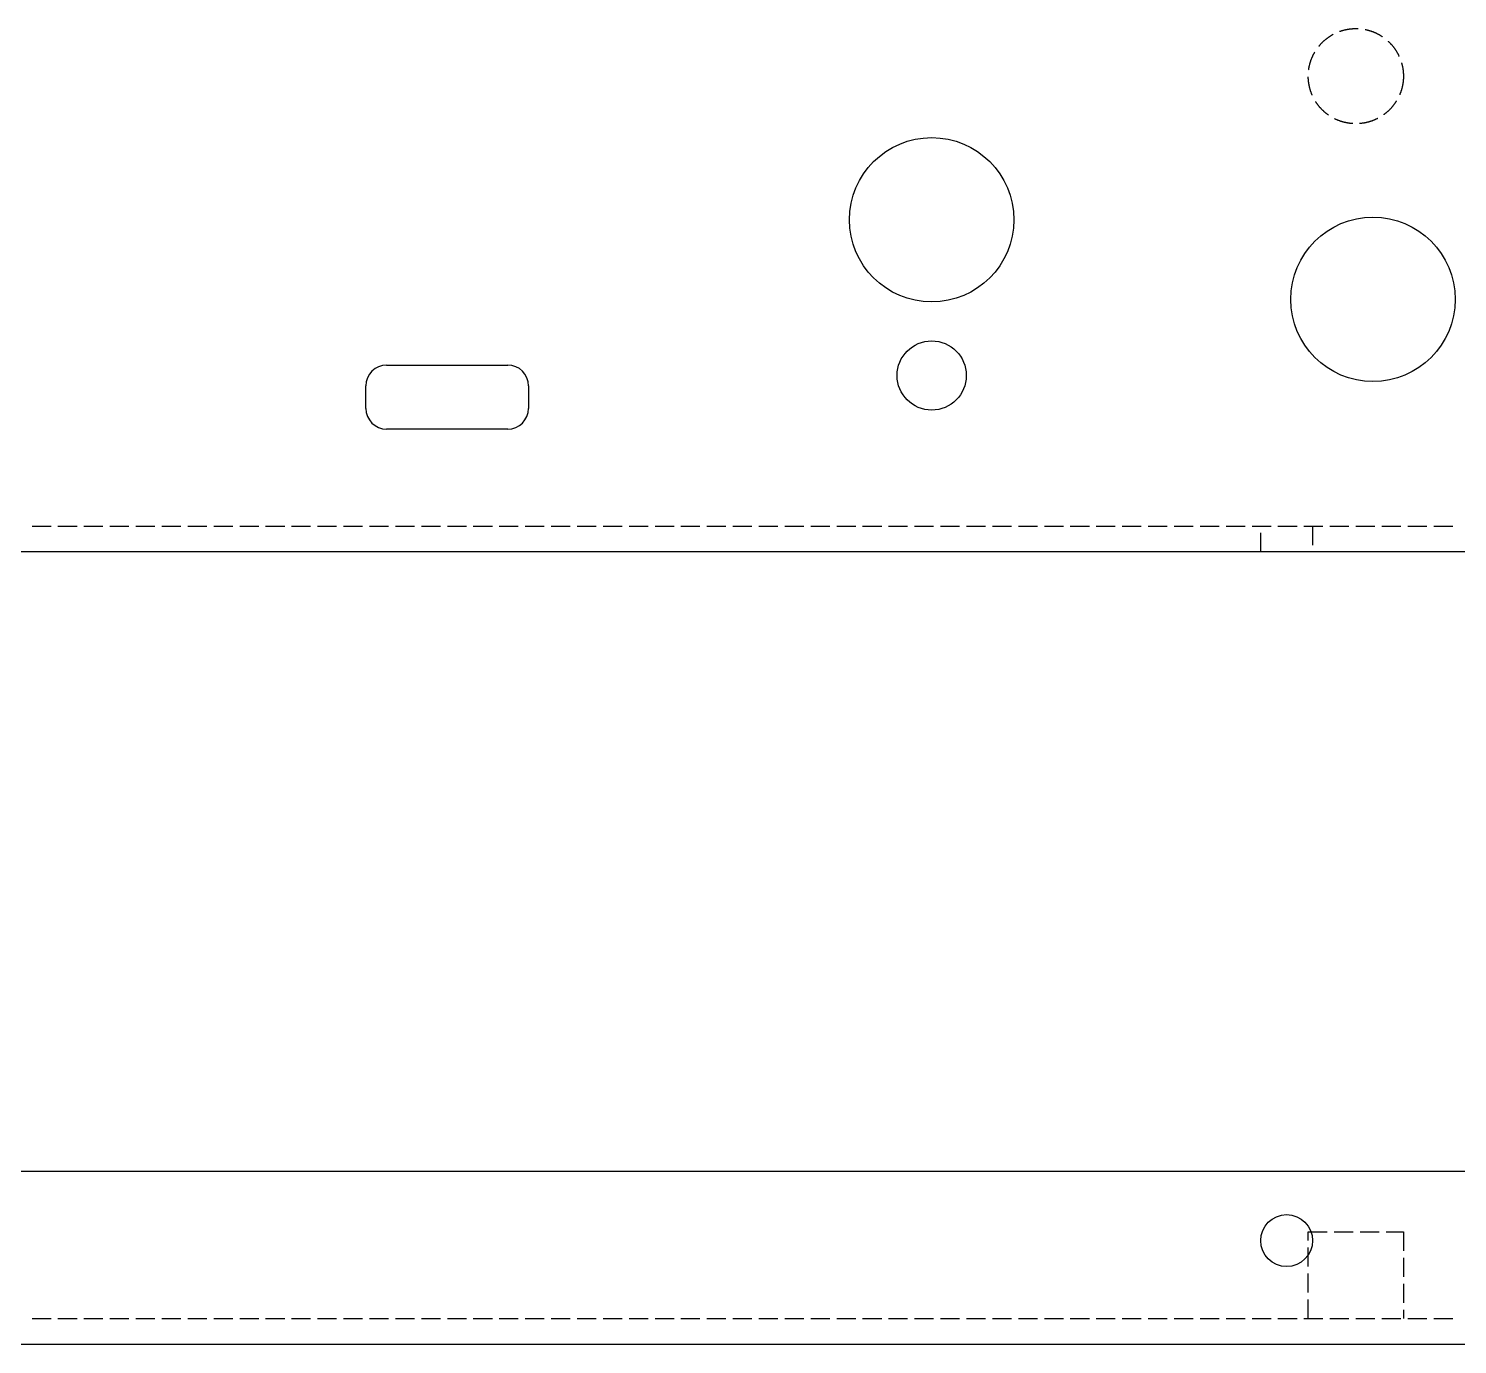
# Model space of a CAD drawing. Extents: x 142 to 462, y -212 to -11.
# Drawn here: x 224.6 to 307.2, y -212.1 to -136 of the extents above; entities that cross this region are included whole.
import ezdxf

# ---------------------------------------------------------------- set-up
doc = ezdxf.new("R2010")
doc.units = 0
doc.layers.add('BLACK', color=7, linetype='CONTINUOUS')

msp = doc.modelspace()

# ---------------------------------------------------------------- linework, layer by layer
at = {"layer": 'BLACK', "linetype": 'CONTINUOUS'}
for p, q in [((300.360254, -136.215551), (300.382843, -136.207448)), ((300.382843, -136.207448), (300.405502, -136.199544)), ((300.405502, -136.199544), (300.428229, -136.191837)), ((300.428229, -136.191837), (300.451023, -136.184329)), ((300.451023, -136.184329), (300.473881, -136.177019)), ((300.473881, -136.177019), (300.496802, -136.16991)), ((300.496802, -136.16991), (300.519784, -136.163001)), ((300.519784, -136.163001), (300.542825, -136.156293)), ((300.542825, -136.156293), (300.565925, -136.149786)), ((300.565925, -136.149786), (300.58908, -136.143481)), ((300.58908, -136.143481), (300.612289, -136.137378)), ((300.612289, -136.137378), (300.635551, -136.131478)), ((300.635551, -136.131478), (300.658863, -136.125782)), ((300.658863, -136.125782), (300.682224, -136.120289)), ((300.682224, -136.120289), (300.705632, -136.115)), ((300.705632, -136.115), (300.729085, -136.109915)), ((300.729085, -136.109915), (300.752582, -136.105035)), ((300.752582, -136.105035), (300.776121, -136.100361)), ((300.776121, -136.100361), (300.799699, -136.095892)), ((300.799699, -136.095892), (300.823316, -136.091629)), ((300.823316, -136.091629), (300.846969, -136.087573)), ((300.846969, -136.087573), (300.870656, -136.083722)), ((300.870656, -136.083722), (300.894376, -136.080079)), ((300.894376, -136.080079), (300.918127, -136.076643)), ((300.918127, -136.076643), (300.941907, -136.073414)), ((300.941907, -136.073414), (300.965714, -136.070393)), ((300.965714, -136.070393), (300.989547, -136.06758)), ((300.989547, -136.06758), (301.013403, -136.064975)), ((301.013403, -136.064975), (301.037282, -136.062578)), ((301.037282, -136.062578), (301.06118, -136.06039)), ((301.06118, -136.06039), (301.085096, -136.05841)), ((301.085096, -136.05841), (301.109029, -136.056639)), ((301.109029, -136.056639), (301.132976, -136.055077)), ((301.132976, -136.055077), (301.156936, -136.053724)), ((301.156936, -136.053724), (301.180907, -136.05258)), ((301.180907, -136.05258), (301.204887, -136.051645)), ((301.204887, -136.051645), (301.228874, -136.05092)), ((301.228874, -136.05092), (301.252867, -136.050404)), ((301.252867, -136.050404), (301.276863, -136.050097)), ((301.276863, -136.050097), (301.300861, -136.05)), ((301.300861, -136.05), (301.324859, -136.050112)), ((301.324859, -136.050112), (301.348855, -136.050434)), ((301.348855, -136.050434), (301.372848, -136.050965)), ((301.372848, -136.050965), (301.396834, -136.051705)), ((301.396834, -136.051705), (301.420814, -136.052655)), ((301.420814, -136.052655), (301.440869, -136.05361)), ((301.837449, -136.10303), (301.860964, -136.107822)), ((301.860964, -136.107822), (301.884436, -136.11282)), ((301.884436, -136.11282), (301.907863, -136.118023)), ((301.907863, -136.118023), (301.931244, -136.123429)), ((301.931244, -136.123429), (301.954577, -136.12904)), ((301.954577, -136.12904), (301.977861, -136.134854)), ((301.977861, -136.134854), (302.001092, -136.140871)), ((302.001092, -136.140871), (302.024271, -136.14709)), ((302.024271, -136.14709), (302.047394, -136.153511)), ((302.047394, -136.153511), (302.07046, -136.160134)), ((302.07046, -136.160134), (302.093468, -136.166958)), ((302.093468, -136.166958), (302.116415, -136.173983)), ((302.116415, -136.173983), (302.1393, -136.181207)), ((302.1393, -136.181207), (302.162121, -136.188631)), ((302.162121, -136.188631), (302.184876, -136.196254)), ((302.184876, -136.196254), (302.207564, -136.204075)), ((302.207564, -136.204075), (302.230183, -136.212094)), ((302.230183, -136.212094), (302.252731, -136.220309)), ((302.252731, -136.220309), (302.275207, -136.228722)), ((302.275207, -136.228722), (302.297608, -136.23733)), ((302.297608, -136.23733), (302.319933, -136.246133)), ((299.15579, -137.078123), (299.170897, -137.059477)), ((299.170897, -137.059477), (299.186167, -137.040963)), ((299.186167, -137.040963), (299.201598, -137.022584)), ((299.201598, -137.022584), (299.217188, -137.00434)), ((299.217188, -137.00434), (299.232938, -136.986232)), ((299.232938, -136.986232), (299.248844, -136.968263)), ((299.248844, -136.968263), (299.264907, -136.950433)), ((299.264907, -136.950433), (299.281125, -136.932745)), ((299.281125, -136.932745), (299.297496, -136.915198)), ((299.297496, -136.915198), (299.31402, -136.897795)), ((299.31402, -136.897795), (299.330696, -136.880536)), ((299.330696, -136.880536), (299.347521, -136.863424)), ((299.347521, -136.863424), (299.364495, -136.84646)), ((299.364495, -136.84646), (299.381616, -136.829644)), ((299.381616, -136.829644), (299.398884, -136.812978)), ((299.398884, -136.812978), (299.416296, -136.796463)), ((299.416296, -136.796463), (299.433851, -136.780102)), ((299.433851, -136.780102), (299.451549, -136.763893)), ((299.451549, -136.763893), (299.469388, -136.74784)), ((299.469388, -136.74784), (299.487366, -136.731944)), ((299.487366, -136.731944), (299.505482, -136.716204)), ((299.505482, -136.716204), (299.523734, -136.700624)), ((299.523734, -136.700624), (299.542122, -136.685203)), ((299.542122, -136.685203), (299.560644, -136.669943)), ((299.560644, -136.669943), (299.579298, -136.654846)), ((299.579298, -136.654846), (299.598084, -136.639912)), ((299.598084, -136.639912), (299.616999, -136.625142)), ((299.616999, -136.625142), (299.636042, -136.610538)), ((299.636042, -136.610538), (299.655211, -136.596101)), ((299.655211, -136.596101), (299.674506, -136.581832)), ((299.674506, -136.581832), (299.693925, -136.567731)), ((299.693925, -136.567731), (299.713466, -136.553801)), ((299.713466, -136.553801), (299.733128, -136.540041)), ((299.733128, -136.540041), (299.75291, -136.526454)), ((299.75291, -136.526454), (299.772809, -136.51304)), ((299.772809, -136.51304), (299.792824, -136.4998)), ((299.792824, -136.4998), (299.812954, -136.486735)), ((299.812954, -136.486735), (299.833198, -136.473846)), ((299.833198, -136.473846), (299.853553, -136.461135)), ((299.853553, -136.461135), (299.874018, -136.448601)), ((299.874018, -136.448601), (299.894592, -136.436247)), ((299.894592, -136.436247), (299.915273, -136.424073)), ((299.915273, -136.424073), (299.936059, -136.412079)), ((299.936059, -136.412079), (299.956949, -136.400268)), ((299.956949, -136.400268), (299.977942, -136.388639)), ((299.977942, -136.388639), (299.995582, -136.379051)), ((302.319933, -136.246133), (302.342181, -136.255131)), ((302.342181, -136.255131), (302.364349, -136.264322)), ((302.364349, -136.264322), (302.386436, -136.273707)), ((302.386436, -136.273707), (302.40844, -136.283284)), ((302.40844, -136.283284), (302.43036, -136.293053)), ((302.43036, -136.293053), (302.452194, -136.303012)), ((302.452194, -136.303012), (302.47394, -136.313162)), ((302.47394, -136.313162), (302.495597, -136.323501)), ((302.495597, -136.323501), (302.517163, -136.334029)), ((302.517163, -136.334029), (302.538636, -136.344744)), ((302.538636, -136.344744), (302.560015, -136.355647)), ((302.560015, -136.355647), (302.581297, -136.366735)), ((302.581297, -136.366735), (302.602483, -136.378009)), ((302.602483, -136.378009), (302.623569, -136.389468)), ((302.623569, -136.389468), (302.644554, -136.40111)), ((302.644554, -136.40111), (302.665437, -136.412934)), ((302.665437, -136.412934), (302.686215, -136.424941)), ((302.686215, -136.424941), (302.706889, -136.437128)), ((302.706889, -136.437128), (302.727455, -136.449495)), ((302.727455, -136.449495), (302.747912, -136.462041)), ((302.747912, -136.462041), (302.768259, -136.474766)), ((302.768259, -136.474766), (302.788495, -136.487667)), ((302.788495, -136.487667), (302.808617, -136.500745)), ((302.808617, -136.500745), (302.828624, -136.513997)), ((302.828624, -136.513997), (302.845273, -136.525218)), ((303.158667, -136.773215), (303.176283, -136.789512)), ((303.176283, -136.789512), (303.193756, -136.805962)), ((303.193756, -136.805962), (303.211085, -136.822564)), ((303.211085, -136.822564), (303.228268, -136.839316)), ((303.228268, -136.839316), (303.245305, -136.856218)), ((303.245305, -136.856218), (303.262193, -136.873268)), ((303.262193, -136.873268), (303.278932, -136.890464)), ((303.278932, -136.890464), (303.295521, -136.907806)), ((303.295521, -136.907806), (303.311957, -136.925292)), ((303.311957, -136.925292), (303.32824, -136.942921)), ((303.32824, -136.942921), (303.344369, -136.960691)), ((303.344369, -136.960691), (303.360342, -136.978601)), ((303.360342, -136.978601), (303.376158, -136.99665)), ((303.376158, -136.99665), (303.391816, -137.014837)), ((303.391816, -137.014837), (303.407314, -137.033159)), ((303.407314, -137.033159), (303.422652, -137.051616)), ((303.422652, -137.051616), (303.437829, -137.070206)), ((298.700034, -137.904077), (298.707952, -137.881422)), ((298.707952, -137.881422), (298.716066, -137.858838)), ((298.716066, -137.858838), (298.724378, -137.836325)), ((298.724378, -137.836325), (298.732885, -137.813885)), ((298.732885, -137.813885), (298.741589, -137.791521)), ((298.741589, -137.791521), (298.750486, -137.769233)), ((298.750486, -137.769233), (298.759579, -137.747024)), ((298.759579, -137.747024), (298.768864, -137.724895)), ((298.768864, -137.724895), (298.778342, -137.702848)), ((298.778342, -137.702848), (298.788013, -137.680884)), ((298.788013, -137.680884), (298.797874, -137.659006)), ((298.797874, -137.659006), (298.807927, -137.637214)), ((298.807927, -137.637214), (298.818169, -137.615511)), ((298.818169, -137.615511), (298.8286, -137.593899)), ((298.8286, -137.593899), (298.839219, -137.572378)), ((298.839219, -137.572378), (298.850025, -137.550951)), ((298.850025, -137.550951), (298.861019, -137.529618)), ((298.861019, -137.529618), (298.872197, -137.508383)), ((298.872197, -137.508383), (298.883561, -137.487246)), ((298.883561, -137.487246), (298.895109, -137.466209)), ((298.895109, -137.466209), (298.90684, -137.445273)), ((298.90684, -137.445273), (298.918753, -137.424441)), ((298.918753, -137.424441), (298.928859, -137.407092)), ((303.437829, -137.070206), (303.452843, -137.088928)), ((303.452843, -137.088928), (303.467692, -137.10778)), ((303.467692, -137.10778), (303.482377, -137.12676)), ((303.482377, -137.12676), (303.496895, -137.145869)), ((303.496895, -137.145869), (303.511247, -137.165103)), ((303.511247, -137.165103), (303.525429, -137.184462)), ((303.525429, -137.184462), (303.539443, -137.203944)), ((303.539443, -137.203944), (303.553286, -137.223547)), ((303.553286, -137.223547), (303.566957, -137.24327)), ((303.566957, -137.24327), (303.580455, -137.263112)), ((303.580455, -137.263112), (303.59378, -137.283071)), ((303.59378, -137.283071), (303.60693, -137.303146)), ((303.60693, -137.303146), (303.619905, -137.323334)), ((303.619905, -137.323334), (303.632703, -137.343635)), ((303.632703, -137.343635), (303.645323, -137.364047)), ((303.645323, -137.364047), (303.657764, -137.384568)), ((303.657764, -137.384568), (303.670026, -137.405197)), ((303.670026, -137.405197), (303.682108, -137.425933)), ((303.682108, -137.425933), (303.694008, -137.446772)), ((303.694008, -137.446772), (303.705726, -137.467715)), ((303.705726, -137.467715), (303.717261, -137.48876)), ((303.717261, -137.48876), (303.728611, -137.509904)), ((303.728611, -137.509904), (303.739777, -137.531146)), ((303.739777, -137.531146), (303.750757, -137.552486)), ((303.750757, -137.552486), (303.76155, -137.57392)), ((303.76155, -137.57392), (303.772155, -137.595447)), ((303.772155, -137.595447), (303.782573, -137.617066)), ((303.782573, -137.617066), (303.792801, -137.638776)), ((303.792801, -137.638776), (303.801213, -137.657006)), ((298.573611, -138.440412), (298.576853, -138.416634)), ((298.576853, -138.416634), (298.580302, -138.392885)), ((298.580302, -138.392885), (298.583958, -138.369167)), ((298.583958, -138.369167), (298.587821, -138.345482)), ((298.587821, -138.345482), (298.591891, -138.321831)), ((298.591891, -138.321831), (298.596167, -138.298217)), ((298.596167, -138.298217), (298.600649, -138.274641)), ((298.600649, -138.274641), (298.605336, -138.251105)), ((298.605336, -138.251105), (298.610228, -138.227611)), ((298.610228, -138.227611), (298.615326, -138.20416)), ((298.615326, -138.20416), (298.620628, -138.180755)), ((298.620628, -138.180755), (298.626134, -138.157397)), ((298.626134, -138.157397), (298.631843, -138.134088)), ((298.631843, -138.134088), (298.637756, -138.11083)), ((298.637756, -138.11083), (298.643871, -138.087624)), ((298.643871, -138.087624), (298.650189, -138.064472)), ((298.650189, -138.064472), (298.656708, -138.041376)), ((298.656708, -138.041376), (298.663429, -138.018338)), ((298.663429, -138.018338), (298.670351, -137.99536)), ((298.670351, -137.99536), (298.677473, -137.972443)), ((298.677473, -137.972443), (298.684794, -137.949589)), ((298.684794, -137.949589), (298.692315, -137.9268)), ((298.692315, -137.9268), (298.700034, -137.904077)), ((303.940468, -138.031607), (303.947073, -138.054679)), ((303.947073, -138.054679), (303.953476, -138.077807)), ((303.953476, -138.077807), (303.959678, -138.10099)), ((303.959678, -138.10099), (303.965676, -138.124226)), ((303.965676, -138.124226), (303.971472, -138.147514)), ((303.971472, -138.147514), (303.977064, -138.170852)), ((303.977064, -138.170852), (303.982453, -138.194237)), ((303.982453, -138.194237), (303.987637, -138.217669)), ((303.987637, -138.217669), (303.992616, -138.241145)), ((303.992616, -138.241145), (303.99739, -138.264663)), ((303.99739, -138.264663), (304.001959, -138.288223)), ((304.001959, -138.288223), (304.006322, -138.311821)), ((304.006322, -138.311821), (304.010479, -138.335456)), ((304.010479, -138.335456), (304.01443, -138.359127)), ((304.01443, -138.359127), (304.018174, -138.382831)), ((304.018174, -138.382831), (304.021711, -138.406567)), ((304.021711, -138.406567), (304.025041, -138.430334)), ((304.025041, -138.430334), (304.028163, -138.454128)), ((304.028163, -138.454128), (304.031077, -138.477948)), ((304.031077, -138.477948), (304.033784, -138.501793)), ((304.033784, -138.501793), (304.036282, -138.525661)), ((304.036282, -138.525661), (304.038572, -138.54955)), ((304.038572, -138.54955), (304.040653, -138.573458)), ((304.040653, -138.573458), (304.042526, -138.597383)), ((304.042526, -138.597383), (304.044189, -138.621323)), ((304.044189, -138.621323), (304.045644, -138.645277)), ((304.045644, -138.645277), (304.04689, -138.669243)), ((304.04689, -138.669243), (304.047926, -138.693219)), ((304.047926, -138.693219), (304.048753, -138.717203)), ((304.048753, -138.717203), (304.049371, -138.741193)), ((298.550643, -138.859453), (298.550282, -138.839378)), ((298.551266, -138.883443), (298.550643, -138.859453)), ((298.552099, -138.907427), (298.551266, -138.883443)), ((298.553141, -138.931402), (298.552099, -138.907427)), ((298.554392, -138.955368), (298.553141, -138.931402)), ((298.555853, -138.979321), (298.554392, -138.955368)), ((298.557522, -139.003261), (298.555853, -138.979321)), ((298.5594, -139.027186), (298.557522, -139.003261)), ((298.561487, -139.051093), (298.5594, -139.027186)), ((298.563783, -139.074982), (298.561487, -139.051093)), ((298.566287, -139.098849), (298.563783, -139.074982)), ((298.568999, -139.122693), (298.566287, -139.098849)), ((298.571918, -139.146513), (298.568999, -139.122693)), ((298.575046, -139.170307), (298.571918, -139.146513)), ((298.578381, -139.194072), (298.575046, -139.170307)), ((298.581924, -139.217807), (298.578381, -139.194072)), ((298.585674, -139.241511), (298.581924, -139.217807)), ((298.58963, -139.265181), (298.585674, -139.241511)), ((298.593792, -139.288815), (298.58963, -139.265181)), ((298.598161, -139.312412), (298.593792, -139.288815)), ((298.602735, -139.33597), (298.598161, -139.312412)), ((298.607515, -139.359488), (298.602735, -139.33597)), ((298.6125, -139.382962), (298.607515, -139.359488)), ((298.61769, -139.406393), (298.6125, -139.382962)), ((298.623084, -139.429777), (298.61769, -139.406393)), ((298.628681, -139.453113), (298.623084, -139.429777)), ((298.634483, -139.4764), (298.628681, -139.453113)), ((298.640487, -139.499635), (298.634483, -139.4764)), ((298.646693, -139.522816), (298.640487, -139.499635)), ((298.653102, -139.545943), (298.646693, -139.522816)), ((303.949984, -139.534906), (303.94347, -139.558003)), ((303.956296, -139.511752), (303.949984, -139.534906)), ((303.962406, -139.488545), (303.956296, -139.511752)), ((303.968313, -139.465285), (303.962406, -139.488545)), ((303.974017, -139.441975), (303.968313, -139.465285)), ((303.979518, -139.418615), (303.974017, -139.441975)), ((303.984814, -139.395209), (303.979518, -139.418615)), ((303.989906, -139.371757), (303.984814, -139.395209)), ((303.994793, -139.348262), (303.989906, -139.371757)), ((303.999475, -139.324725), (303.994793, -139.348262)), ((304.003951, -139.301148), (303.999475, -139.324725)), ((304.008221, -139.277532), (304.003951, -139.301148)), ((304.012285, -139.253881), (304.008221, -139.277532)), ((304.016143, -139.230195), (304.012285, -139.253881)), ((304.019794, -139.206476), (304.016143, -139.230195)), ((304.023237, -139.182726), (304.019794, -139.206476)), ((304.026473, -139.158947), (304.023237, -139.182726)), ((304.029502, -139.135141), (304.026473, -139.158947)), ((304.032323, -139.111309), (304.029502, -139.135141)), ((304.034935, -139.087453), (304.032323, -139.111309)), ((304.03734, -139.063576), (304.034935, -139.087453)), ((304.039535, -139.039678), (304.03734, -139.063576)), ((304.041523, -139.015763), (304.039535, -139.039678)), ((304.043301, -138.99183), (304.041523, -139.015763)), ((304.044871, -138.967883), (304.043301, -138.99183)), ((304.046231, -138.943924), (304.044871, -138.967883)), ((304.047383, -138.919953), (304.046231, -138.943924)), ((304.048325, -138.895974), (304.047383, -138.919953)), ((304.049058, -138.871987), (304.048325, -138.895974)), ((304.049581, -138.847994), (304.049058, -138.871987)), ((304.049371, -138.741193), (304.04978, -138.765188)), ((304.049895, -138.823998), (304.049581, -138.847994)), ((304.04978, -138.765188), (304.049979, -138.789185)), ((304.05, -138.8), (304.049895, -138.823998)), ((304.049979, -138.789185), (304.05, -138.8)), ((298.659712, -139.569013), (298.653102, -139.545943)), ((298.666524, -139.592024), (298.659712, -139.569013)), ((298.673536, -139.614975), (298.666524, -139.592024)), ((298.680747, -139.637864), (298.673536, -139.614975)), ((298.688159, -139.660689), (298.680747, -139.637864)), ((298.695769, -139.683449), (298.688159, -139.660689)), ((298.703578, -139.706141), (298.695769, -139.683449)), ((298.711584, -139.728764), (298.703578, -139.706141)), ((298.719788, -139.751317), (298.711584, -139.728764)), ((298.728187, -139.773797), (298.719788, -139.751317)), ((298.736783, -139.796203), (298.728187, -139.773797)), ((298.745574, -139.818533), (298.736783, -139.796203)), ((298.75456, -139.840785), (298.745574, -139.818533)), ((298.763739, -139.862959), (298.75456, -139.840785)), ((298.773112, -139.885051), (298.763739, -139.862959)), ((298.782677, -139.907061), (298.773112, -139.885051)), ((298.980442, -140.277211), (298.969719, -140.260237)), ((298.993421, -140.297396), (298.980442, -140.277211)), ((299.006576, -140.317468), (298.993421, -140.297396)), ((299.019906, -140.337423), (299.006576, -140.317468)), ((299.033409, -140.357262), (299.019906, -140.337423)), ((299.047085, -140.376982), (299.033409, -140.357262)), ((303.559468, -140.36758), (303.545702, -140.387237)), ((303.573061, -140.347803), (303.559468, -140.36758)), ((303.586482, -140.327908), (303.573061, -140.347803)), ((303.599728, -140.307896), (303.586482, -140.327908)), ((303.612799, -140.28777), (303.599728, -140.307896)), ((303.625694, -140.267531), (303.612799, -140.28777)), ((303.638412, -140.24718), (303.625694, -140.267531)), ((303.650952, -140.226719), (303.638412, -140.24718)), ((303.840669, -139.852379), (303.832918, -139.8709)), ((303.849756, -139.830168), (303.840669, -139.852379)), ((303.858648, -139.807878), (303.849756, -139.830168)), ((303.867346, -139.785512), (303.858648, -139.807878)), ((303.875849, -139.76307), (303.867346, -139.785512)), ((303.884155, -139.740555), (303.875849, -139.76307)), ((303.892264, -139.717969), (303.884155, -139.740555)), ((303.900176, -139.695312), (303.892264, -139.717969)), ((303.90789, -139.672588), (303.900176, -139.695312)), ((303.915405, -139.649797), (303.90789, -139.672588)), ((303.922722, -139.626941), (303.915405, -139.649797)), ((303.929838, -139.604022), (303.922722, -139.626941)), ((303.936754, -139.581042), (303.929838, -139.604022)), ((303.94347, -139.558003), (303.936754, -139.581042)), ((299.060932, -140.396582), (299.047085, -140.376982)), ((299.07495, -140.416061), (299.060932, -140.396582)), ((299.089137, -140.435416), (299.07495, -140.416061)), ((299.103493, -140.454647), (299.089137, -140.435416)), ((299.118016, -140.473752), (299.103493, -140.454647)), ((299.132705, -140.49273), (299.118016, -140.473752)), ((299.147559, -140.511578), (299.132705, -140.49273)), ((299.162578, -140.530296), (299.147559, -140.511578)), ((299.177758, -140.548883), (299.162578, -140.530296)), ((299.193101, -140.567336), (299.177758, -140.548883)), ((299.208604, -140.585655), (299.193101, -140.567336)), ((299.224266, -140.603837), (299.208604, -140.585655)), ((299.240086, -140.621883), (299.224266, -140.603837)), ((299.256064, -140.639789), (299.240086, -140.621883)), ((299.272196, -140.657556), (299.256064, -140.639789)), ((299.288484, -140.67518), (299.272196, -140.657556)), ((299.304924, -140.692663), (299.288484, -140.67518)), ((299.321516, -140.710001), (299.304924, -140.692663)), ((299.338259, -140.727193), (299.321516, -140.710001)), ((299.355152, -140.744239), (299.338259, -140.727193)), ((299.372192, -140.761137), (299.355152, -140.744239)), ((299.38938, -140.777885), (299.372192, -140.761137)), ((299.406713, -140.794483), (299.38938, -140.777885)), ((299.42419, -140.810929), (299.406713, -140.794483)), ((299.441809, -140.827222), (299.42419, -140.810929)), ((299.459571, -140.84336), (299.441809, -140.827222)), ((299.477472, -140.859343), (299.459571, -140.84336)), ((299.495513, -140.875169), (299.477472, -140.859343)), ((299.51369, -140.890837), (299.495513, -140.875169)), ((299.532004, -140.906345), (299.51369, -140.890837)), ((299.550453, -140.921694), (299.532004, -140.906345)), ((299.569034, -140.93688), (299.550453, -140.921694)), ((299.587748, -140.951904), (299.569034, -140.93688)), ((299.606592, -140.966764), (299.587748, -140.951904)), ((299.625564, -140.981459), (299.606592, -140.966764)), ((299.644665, -140.995988), (299.625564, -140.981459)), ((299.663891, -141.01035), (299.644665, -140.995988)), ((299.683242, -141.024544), (299.663891, -141.01035)), ((299.702716, -141.038568), (299.683242, -141.024544)), ((299.722312, -141.052421), (299.702716, -141.038568)), ((302.926015, -141.017786), (302.90978, -141.029599)), ((302.945306, -141.003512), (302.926015, -141.017786)), ((302.964473, -140.989071), (302.945306, -141.003512)), ((302.983512, -140.974462), (302.964473, -140.989071)), ((303.002424, -140.959688), (302.983512, -140.974462)), ((303.021206, -140.94475), (303.002424, -140.959688)), ((303.039856, -140.929648), (303.021206, -140.94475)), ((303.058374, -140.914384), (303.039856, -140.929648)), ((303.076759, -140.898959), (303.058374, -140.914384)), ((303.095008, -140.883374), (303.076759, -140.898959)), ((303.11312, -140.86763), (303.095008, -140.883374)), ((303.131094, -140.851729), (303.11312, -140.86763)), ((303.148929, -140.835672), (303.131094, -140.851729)), ((303.166623, -140.81946), (303.148929, -140.835672)), ((303.184175, -140.803094), (303.166623, -140.81946)), ((303.201583, -140.786575), (303.184175, -140.803094)), ((303.218847, -140.769905), (303.201583, -140.786575)), ((303.235964, -140.753086), (303.218847, -140.769905)), ((303.252934, -140.736117), (303.235964, -140.753086)), ((303.269755, -140.719001), (303.252934, -140.736117)), ((303.286426, -140.701739), (303.269755, -140.719001)), ((303.302946, -140.684332), (303.286426, -140.701739)), ((303.319314, -140.666781), (303.302946, -140.684332)), ((303.335527, -140.649088), (303.319314, -140.666781)), ((303.351586, -140.631255), (303.335527, -140.649088)), ((303.367488, -140.613282), (303.351586, -140.631255)), ((303.383233, -140.595171), (303.367488, -140.613282)), ((303.39882, -140.576923), (303.383233, -140.595171)), ((303.414246, -140.55854), (303.39882, -140.576923)), ((303.429512, -140.540023), (303.414246, -140.55854)), ((303.444615, -140.521374), (303.429512, -140.540023)), ((303.459555, -140.502593), (303.444615, -140.521374)), ((303.47433, -140.483683), (303.459555, -140.502593)), ((303.48894, -140.464644), (303.47433, -140.483683)), ((303.503384, -140.445479), (303.48894, -140.464644)), ((303.517659, -140.426188), (303.503384, -140.445479)), ((303.531766, -140.406774), (303.517659, -140.426188)), ((303.545702, -140.387237), (303.531766, -140.406774)), ((300.083416, -141.266257), (300.065443, -141.257309)), ((300.104985, -141.27678), (300.083416, -141.266257)), ((300.126644, -141.287114), (300.104985, -141.27678)), ((300.148392, -141.297258), (300.126644, -141.287114)), ((300.170229, -141.307213), (300.148392, -141.297258)), ((300.192151, -141.316976), (300.170229, -141.307213)), ((300.214158, -141.326548), (300.192151, -141.316976)), ((300.236247, -141.335928), (300.214158, -141.326548)), ((300.258417, -141.345114), (300.236247, -141.335928)), ((300.280667, -141.354107), (300.258417, -141.345114)), ((300.302994, -141.362905), (300.280667, -141.354107)), ((300.325398, -141.371507), (300.302994, -141.362905)), ((300.347875, -141.379914), (300.325398, -141.371507)), ((300.370425, -141.388125), (300.347875, -141.379914)), ((300.393046, -141.396138), (300.370425, -141.388125)), ((300.415736, -141.403954), (300.393046, -141.396138)), ((300.438493, -141.411571), (300.415736, -141.403954)), ((300.461316, -141.41899), (300.438493, -141.411571)), ((300.484202, -141.426209), (300.461316, -141.41899)), ((300.507151, -141.433228), (300.484202, -141.426209)), ((300.53016, -141.440047), (300.507151, -141.433228)), ((300.553228, -141.446664), (300.53016, -141.440047)), ((300.576353, -141.45308), (300.553228, -141.446664)), ((300.599532, -141.459294), (300.576353, -141.45308)), ((300.622765, -141.465305), (300.599532, -141.459294)), ((300.64605, -141.471114), (300.622765, -141.465305)), ((300.669385, -141.476719), (300.64605, -141.471114)), ((300.692767, -141.48212), (300.669385, -141.476719)), ((300.716196, -141.487317), (300.692767, -141.48212)), ((300.739669, -141.492309), (300.716196, -141.487317)), ((300.763185, -141.497096), (300.739669, -141.492309)), ((300.786742, -141.501678), (300.763185, -141.497096)), ((300.810337, -141.506054), (300.786742, -141.501678)), ((300.833971, -141.510224), (300.810337, -141.506054)), ((300.857639, -141.514188), (300.833971, -141.510224)), ((300.881341, -141.517945), (300.857639, -141.514188)), ((300.905076, -141.521495), (300.881341, -141.517945)), ((300.92884, -141.524838), (300.905076, -141.521495)), ((300.952632, -141.527973), (300.92884, -141.524838)), ((300.976451, -141.5309), (300.952632, -141.527973)), ((301.000295, -141.53362), (300.976451, -141.5309)), ((301.024161, -141.536131), (301.000295, -141.53362)), ((301.048049, -141.538434), (301.024161, -141.536131)), ((301.071956, -141.540528), (301.048049, -141.538434)), ((301.09588, -141.542414), (301.071956, -141.540528)), ((301.119819, -141.544091), (301.09588, -141.542414)), ((301.539464, -141.539554), (301.519456, -141.541229)), ((301.563361, -141.53736), (301.539464, -141.539554)), ((301.587239, -141.534958), (301.563361, -141.53736)), ((301.611095, -141.532347), (301.587239, -141.534958)), ((301.634927, -141.529528), (301.611095, -141.532347)), ((301.658734, -141.526501), (301.634927, -141.529528)), ((301.682513, -141.523267), (301.658734, -141.526501)), ((301.706263, -141.519825), (301.682513, -141.523267)), ((301.729982, -141.516177), (301.706263, -141.519825)), ((301.753669, -141.512321), (301.729982, -141.516177)), ((301.77732, -141.508259), (301.753669, -141.512321)), ((301.800936, -141.50399), (301.77732, -141.508259)), ((301.824513, -141.499516), (301.800936, -141.50399)), ((301.848051, -141.494836), (301.824513, -141.499516)), ((301.871547, -141.489951), (301.848051, -141.494836)), ((301.894999, -141.484861), (301.871547, -141.489951)), ((301.918406, -141.479566), (301.894999, -141.484861)), ((301.941765, -141.474068), (301.918406, -141.479566)), ((301.965076, -141.468365), (301.941765, -141.474068)), ((301.988337, -141.46246), (301.965076, -141.468365)), ((302.011544, -141.456352), (301.988337, -141.46246)), ((302.034698, -141.450041), (302.011544, -141.456352)), ((302.057796, -141.443529), (302.034698, -141.450041)), ((302.080836, -141.436815), (302.057796, -141.443529)), ((302.103816, -141.429901), (302.080836, -141.436815)), ((302.126736, -141.422786), (302.103816, -141.429901)), ((302.149592, -141.415472), (302.126736, -141.422786)), ((302.172384, -141.407958), (302.149592, -141.415472)), ((302.195109, -141.400246), (302.172384, -141.407958)), ((302.217766, -141.392336), (302.195109, -141.400246)), ((302.240353, -141.384228), (302.217766, -141.392336)), ((302.262869, -141.375924), (302.240353, -141.384228)), ((302.285311, -141.367423), (302.262869, -141.375924)), ((302.307678, -141.358727), (302.285311, -141.367423)), ((302.329968, -141.349836), (302.307678, -141.358727)), ((302.35218, -141.340751), (302.329968, -141.349836)), ((302.374312, -141.331472), (302.35218, -141.340751)), ((302.396362, -141.322001), (302.374312, -141.331472)), ((302.418329, -141.312338), (302.396362, -141.322001)), ((302.44021, -141.302483), (302.418329, -141.312338)), ((302.462005, -141.292437), (302.44021, -141.302483)), ((302.483711, -141.282202), (302.462005, -141.292437)), ((302.505327, -141.271778), (302.483711, -141.282202)), ((302.526851, -141.261166), (302.505327, -141.271778)), ((302.548282, -141.250366), (302.526851, -141.261166)), ((302.569618, -141.239379), (302.548282, -141.250366)), ((245.29, -155.5), (252.29, -155.5)), ((244.09, -158), (244.09, -156.7)), ((253.49, -156.7), (253.49, -158)), ((252.29, -159.2), (245.29, -159.2)), ((224.8, -164.8), (225.9, -164.8)), ((226.3, -164.8), (227.4, -164.8)), ((227.8, -164.8), (228.9, -164.8)), ((229.3, -164.8), (230.4, -164.8)), ((230.8, -164.8), (231.9, -164.8)), ((232.3, -164.8), (233.4, -164.8)), ((233.8, -164.8), (234.9, -164.8)), ((235.3, -164.8), (236.4, -164.8)), ((236.8, -164.8), (237.9, -164.8)), ((238.3, -164.8), (239.4, -164.8)), ((239.8, -164.8), (240.9, -164.8)), ((241.3, -164.8), (242.4, -164.8)), ((242.8, -164.8), (243.9, -164.8)), ((244.3, -164.8), (245.4, -164.8)), ((245.8, -164.8), (246.9, -164.8)), ((247.3, -164.8), (248.4, -164.8)), ((248.8, -164.8), (249.9, -164.8)), ((250.3, -164.8), (251.4, -164.8)), ((251.8, -164.8), (252.9, -164.8)), ((253.3, -164.8), (254.4, -164.8)), ((254.8, -164.8), (255.9, -164.8)), ((256.3, -164.8), (257.4, -164.8)), ((257.8, -164.8), (258.9, -164.8)), ((259.3, -164.8), (260.4, -164.8)), ((260.8, -164.8), (261.9, -164.8)), ((262.3, -164.8), (263.4, -164.8)), ((263.8, -164.8), (264.9, -164.8)), ((265.3, -164.8), (266.4, -164.8)), ((266.8, -164.8), (267.9, -164.8)), ((268.3, -164.8), (269.4, -164.8)), ((269.8, -164.8), (270.9, -164.8)), ((271.3, -164.8), (272.4, -164.8)), ((272.8, -164.8), (273.9, -164.8)), ((274.3, -164.8), (275.4, -164.8)), ((275.8, -164.8), (276.9, -164.8)), ((277.3, -164.8), (278.4, -164.8)), ((278.8, -164.8), (279.9, -164.8)), ((280.3, -164.8), (281.4, -164.8)), ((281.8, -164.8), (282.9, -164.8)), ((283.3, -164.8), (284.4, -164.8)), ((284.8, -164.8), (285.9, -164.8)), ((286.3, -164.8), (287.4, -164.8)), ((287.8, -164.8), (288.9, -164.8)), ((289.3, -164.8), (290.4, -164.8)), ((290.8, -164.8), (291.9, -164.8)), ((292.3, -164.8), (293.4, -164.8)), ((293.8, -164.8), (294.9, -164.8)), ((295.3, -164.8), (296.4, -164.8)), ((296.8, -164.8), (297.9, -164.8)), ((298.3, -164.8), (299.4, -164.8)), ((298.8, -164.8), (298.8, -165.9)), ((299.8, -164.8), (300.9, -164.8)), ((301.3, -164.8), (302.4, -164.8)), ((302.8, -164.8), (303.9, -164.8)), ((304.3, -164.8), (305.4, -164.8)), ((305.8, -164.8), (306.9, -164.8)), ((295.8, -166.3), (295.8, -165.2)), ((419.3, -166.3), (175.3, -166.3)), ((417.8, -202.1), (176.8, -202.1)), ((298.55, -206.1), (298.55, -205.6)), ((298.55, -205.6), (299.65, -205.6)), ((300.05, -205.6), (301.15, -205.6)), ((301.55, -205.6), (302.65, -205.6)), ((303.05, -205.6), (304.05, -205.6)), ((304.05, -205.6), (304.05, -206.7)), ((298.55, -207.6), (298.55, -206.5)), ((304.05, -207.1), (304.05, -208.2)), ((298.55, -209.1), (298.55, -208)), ((304.05, -208.6), (304.05, -209.7)), ((298.55, -210.6), (298.55, -209.5)), ((304.05, -210.1), (304.05, -210.6)), ((224.8, -210.6), (225.9, -210.6)), ((226.3, -210.6), (227.4, -210.6)), ((227.8, -210.6), (228.9, -210.6)), ((229.3, -210.6), (230.4, -210.6)), ((230.8, -210.6), (231.9, -210.6)), ((232.3, -210.6), (233.4, -210.6)), ((233.8, -210.6), (234.9, -210.6)), ((235.3, -210.6), (236.4, -210.6)), ((236.8, -210.6), (237.9, -210.6)), ((238.3, -210.6), (239.4, -210.6)), ((239.8, -210.6), (240.9, -210.6)), ((241.3, -210.6), (242.4, -210.6)), ((242.8, -210.6), (243.9, -210.6)), ((244.3, -210.6), (245.4, -210.6)), ((245.8, -210.6), (246.9, -210.6)), ((247.3, -210.6), (248.4, -210.6)), ((248.8, -210.6), (249.9, -210.6)), ((250.3, -210.6), (251.4, -210.6)), ((251.8, -210.6), (252.9, -210.6)), ((253.3, -210.6), (254.4, -210.6)), ((254.8, -210.6), (255.9, -210.6)), ((256.3, -210.6), (257.4, -210.6)), ((257.8, -210.6), (258.9, -210.6)), ((259.3, -210.6), (260.4, -210.6)), ((260.8, -210.6), (261.9, -210.6)), ((262.3, -210.6), (263.4, -210.6)), ((263.8, -210.6), (264.9, -210.6)), ((265.3, -210.6), (266.4, -210.6)), ((266.8, -210.6), (267.9, -210.6)), ((268.3, -210.6), (269.4, -210.6)), ((269.8, -210.6), (270.9, -210.6)), ((271.3, -210.6), (272.4, -210.6)), ((272.8, -210.6), (273.9, -210.6)), ((274.3, -210.6), (275.4, -210.6)), ((275.8, -210.6), (276.9, -210.6)), ((277.3, -210.6), (278.4, -210.6)), ((278.8, -210.6), (279.9, -210.6)), ((280.3, -210.6), (281.4, -210.6)), ((281.8, -210.6), (282.9, -210.6)), ((283.3, -210.6), (284.4, -210.6)), ((284.8, -210.6), (285.9, -210.6)), ((286.3, -210.6), (287.4, -210.6)), ((287.8, -210.6), (288.9, -210.6)), ((289.3, -210.6), (290.4, -210.6)), ((290.8, -210.6), (291.9, -210.6)), ((292.3, -210.6), (293.4, -210.6)), ((293.8, -210.6), (294.9, -210.6)), ((295.3, -210.6), (296.4, -210.6)), ((296.8, -210.6), (297.9, -210.6)), ((298.3, -210.6), (299.4, -210.6)), ((299.8, -210.6), (300.9, -210.6)), ((301.3, -210.6), (302.4, -210.6)), ((302.8, -210.6), (303.9, -210.6)), ((304.3, -210.6), (305.4, -210.6)), ((305.8, -210.6), (306.9, -210.6)), ((423.3, -212.1), (171.3, -212.1))]:
    msp.add_line(p, q, dxfattribs=at)
at = {"layer": 'BLACK'}
for centre, radius in [((276.79, -147.1), 4.75), ((302.29, -151.7), 4.75), ((276.79, -156.1), 2), ((297.3, -206.1), 1.5)]:
    msp.add_circle(centre, radius, dxfattribs=at)
for centre, start, end in [((245.29, -156.7), 90, 180), ((252.29, -156.7), 0, 90), ((245.29, -158), -180, -90), ((252.29, -158), -90, 0)]:
    msp.add_arc(centre, 1.2, start, end, dxfattribs=at)

doc.saveas('drawing.dxf')
